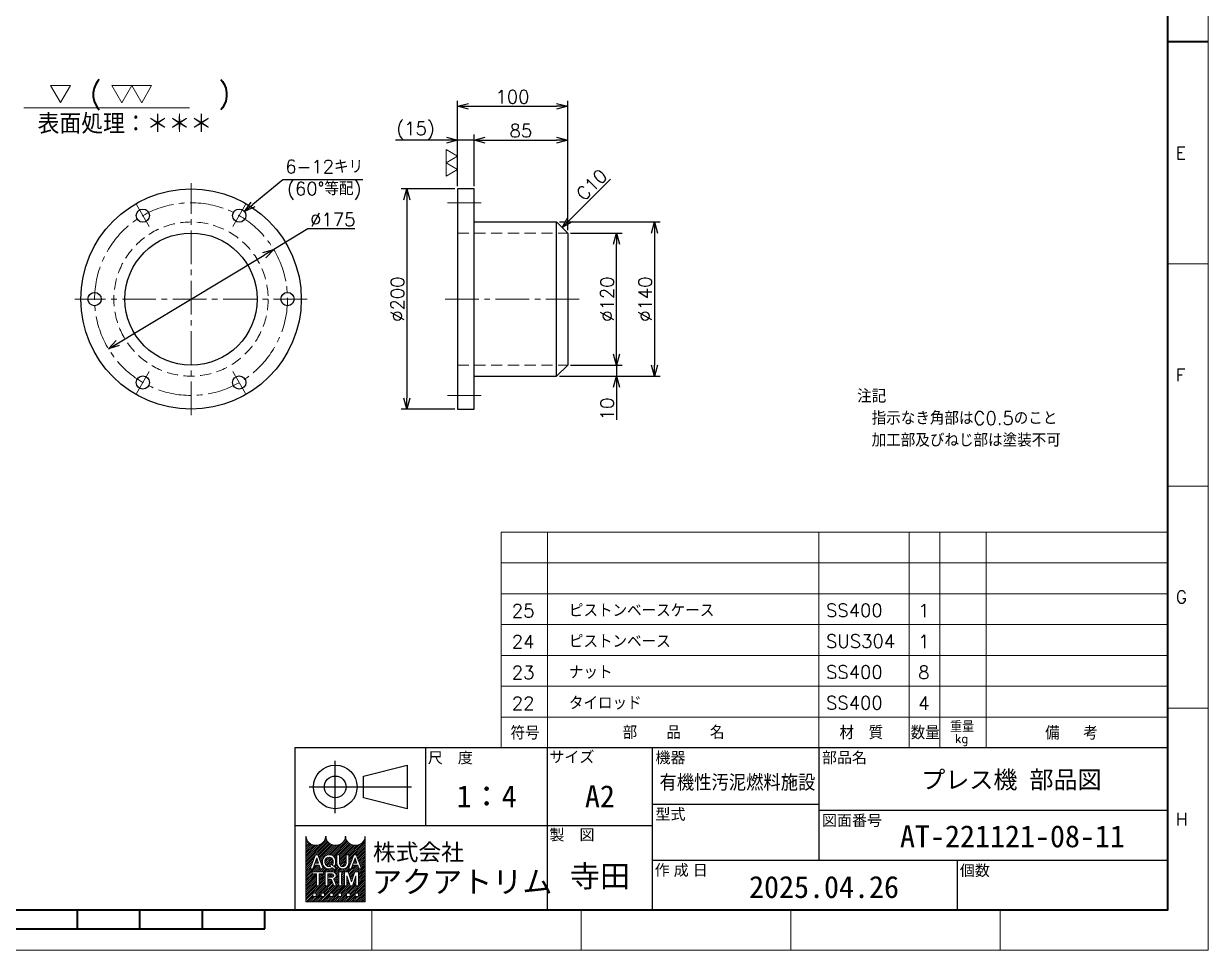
# Model space of a CAD drawing. Header units: millimetres. Extents: x 0 to 2352, y -34 to 1655.
# Drawn here: x 1277 to 2352, y 0 to 841 of the extents above; entities that cross this region are included whole.
import ezdxf
from ezdxf import colors
from ezdxf.entities.mleader import LeaderData, LeaderLine
from ezdxf.enums import TextEntityAlignment as Align
from ezdxf.math import Vec2, Vec3

# ---------------------------------------------------------------- set-up
doc = ezdxf.new("R2010")
doc.units = ezdxf.units.MM
doc.header["$LTSCALE"] = 1.6
doc.header["$PDMODE"] = 99
doc.header["$PDSIZE"] = 1
doc.linetypes.add('CENTER2', pattern=[28.575000000000003, 19.05, -3.175, 3.175, -3.175])
doc.linetypes.add('HIDDEN', pattern=[9.524999999999999, 6.35, -3.175])
for name, color, linetype, lineweight in [('04_HIDDEN', 2, 'HIDDEN', 13), ('05_CENTER', 4, 'CENTER2', 13), ('07_TEXT', 3, 'Continuous', 13), ('08_DIM', 3, 'Continuous', 13), ('90_FRAME', 5, 'Continuous', 35)]:
    doc.layers.add(name, color=color, linetype=linetype, lineweight=lineweight)
doc.layers.add('91_BLANK', color=5, linetype='Continuous', lineweight=0, plot=False)
doc.styles.add('KSS_TXT', font='txt.shx', dxfattribs={"bigfont": 'extfont2.shx'})
doc.styles.add('MS_G', font='MS Gothic.ttf')
doc.styles.get("Standard").update_dxf_attribs({"font": 'txt.shx', "bigfont": 'extfont2.shx'})
doc.styles.add('表題用', font='MS PGothic.ttf')
doc.dimstyles.new('KSS_DIM', dxfattribs={"dimscale": 4, "dimtxt": 3, "dimasz": 2.5, "dimexe": 1.25, "dimexo": 0.625, "dimtad": 1, "dimdsep": 46, "dimtxsty": 'KSS_TXT', "dimblk": 'OPEN30', "dimcen": 0, "dimazin": 2, "dimtfac": 0.75, "dimtmove": 0, "dimatfit": 3, "dimldrblk": 'OPEN30', "dimfxl": 1.25, "dimtolj": 1, "dimarcsym": 0})
doc.dimstyles.new('KSS_DIM$3', dxfattribs={"dimscale": 4, "dimtxt": 3, "dimasz": 2.5, "dimexe": 1.25, "dimexo": 0.625, "dimtad": 1, "dimtih": 1, "dimtoh": 1, "dimdsep": 46, "dimtxsty": 'KSS_TXT', "dimblk": 'OPEN30', "dimcen": 0, "dimazin": 2, "dimtfac": 0.75, "dimtofl": 0, "dimtmove": 0, "dimatfit": 3, "dimldrblk": 'OPEN30', "dimfxl": 1.25, "dimtolj": 1, "dimarcsym": 0})

# ---------------------------------------------------------------- blocks, each defined once
blk = doc.blocks.new('AM_BALLOON1')
at = {"transparency": 16777216}
blk.add_circle((0, 0), 5, dxfattribs=at)
blk.add_attdef('B_NUMBER', text='', height=3, dxfattribs=at).set_placement((0, 0), align=Align.MIDDLE_CENTER)
blk = doc.blocks.new('_OPEN')
at = {"color": 0, "linetype": 'ByBlock'}
for p, q in [((-1, 0.1666666666666666), (0, 0)), ((0, 0), (-1, -0.1666666666666666)), ((0, 0), (-1, 0))]:
    blk.add_line(p, q, dxfattribs=at)
blk = doc.blocks.new('_Open30')
at = {"color": 0, "linetype": 'ByBlock', "lineweight": -2}
for p, q in [((-1, 0.26794919), (0, 0)), ((0, 0), (-1, -0.26794919)), ((0, 0), (-1, 0))]:
    blk.add_line(p, q, dxfattribs=at)
blk = doc.blocks.new('*D191')
at = {"layer": '08_DIM', "color": 0, "lineweight": -2, "transparency": 16777216}
for p, q in [((1773.289570382149, 651.3113015769704), (1820.166095264674, 651.3113015769704)), ((1815.166095264674, 541.3113015840245), (1815.166095264674, 641.3113015769704)), ((1773.289570382149, 531.3113015840245), (1820.166095264674, 531.3113015840245))]:
    blk.add_line(p, q, dxfattribs=at)
at = {"layer": 'Defpoints', "color": 0, "transparency": 16777216}
for p in [(1770.789570382149, 651.3113015769704), (1815.166095264674, 651.3113015769704), (1770.789570382149, 531.3113015840245)]:
    blk.add_point(p, dxfattribs=at)
at = {"layer": '08_DIM', "color": 0, "lineweight": -2, "transparency": 16777216, "xscale": 10, "yscale": 10, "zscale": 10}
for p, rotation in [((1815.166095264674, 651.3113015769704), 90), ((1815.166095264674, 531.3113015840245), 270)]:
    blk.add_blockref('_Open30', p, dxfattribs=dict(at, rotation=rotation))
at = {"layer": '08_DIM', "color": 0, "transparency": 16777216, "insert": (1806.666095264674, 591.3113015804975), "char_height": 12, "attachment_point": 5, "rotation": 90, "style": 'KSS_TXT'}
blk.add_mtext('\\A1;%%C120', dxfattribs=at)
blk = doc.blocks.new('*D192')
at = {"layer": '08_DIM', "color": 0, "lineweight": -2, "transparency": 16777216}
for p, q in [((1815.166095264674, 541.3113015840245), (1815.166095264674, 551.3113015840245)), ((1773.289570382149, 531.3113015840245), (1820.166095264674, 531.3113015840245)), ((1815.166095264674, 531.3113015840245), (1815.166095264674, 521.3113015840245)), ((1763.289570382149, 521.3113015840245), (1820.166095264674, 521.3113015840245)), ((1815.166095264674, 511.3113015840245), (1815.166095264674, 481.8113015840245))]:
    blk.add_line(p, q, dxfattribs=at)
at = {"layer": 'Defpoints', "color": 0, "transparency": 16777216}
for p in [(1770.789570382149, 531.3113015840245), (1760.789570382149, 521.3113015840245), (1815.166095264674, 521.3113015840245)]:
    blk.add_point(p, dxfattribs=at)
at = {"layer": '08_DIM', "color": 0, "lineweight": -2, "transparency": 16777216, "xscale": 10, "yscale": 10, "zscale": 10}
for p, rotation in [((1815.166095264674, 531.3113015840245), 270), ((1815.166095264674, 521.3113015840245), 90)]:
    blk.add_blockref('_Open30', p, dxfattribs=dict(at, rotation=rotation))
at = {"layer": '08_DIM', "color": 0, "transparency": 16777216, "insert": (1806.666095264674, 491.5613015840245), "char_height": 12, "attachment_point": 5, "rotation": 90, "style": 'KSS_TXT'}
blk.add_mtext('\\A1;10', dxfattribs=at)
blk = doc.blocks.new('*D193')
at = {"layer": '08_DIM', "color": 0, "lineweight": -2, "transparency": 16777216}
for p, q in [((1763.289570382149, 661.3113015769704), (1854.646290555122, 661.3113015769704)), ((1849.646290555122, 651.3113015769704), (1849.646290555122, 531.3113015840245)), ((1763.289570382149, 521.3113015840245), (1854.646290555122, 521.3113015840245))]:
    blk.add_line(p, q, dxfattribs=at)
at = {"layer": 'Defpoints', "color": 0, "transparency": 16777216}
for p in [(1760.789570382149, 661.3113015769704), (1760.789570382149, 521.3113015840245), (1849.646290555122, 521.3113015840245)]:
    blk.add_point(p, dxfattribs=at)
at = {"layer": '08_DIM', "color": 0, "lineweight": -2, "transparency": 16777216, "xscale": 10, "yscale": 10, "zscale": 10}
for p, rotation in [((1849.646290555122, 661.3113015769704), 90), ((1849.646290555122, 521.3113015840245), 270)]:
    blk.add_blockref('_Open30', p, dxfattribs=dict(at, rotation=rotation))
at = {"layer": '08_DIM', "color": 0, "transparency": 16777216, "insert": (1841.146290555122, 591.3113015804975), "char_height": 12, "attachment_point": 5, "rotation": 90, "style": 'KSS_TXT'}
blk.add_mtext('\\A1;%%C140', dxfattribs=at)
blk = doc.blocks.new('*D194')
at = {"layer": '08_DIM', "color": 0, "lineweight": -2, "transparency": 16777216}
for p, q in [((1668.289570381297, 691.3113015769704), (1619.826013876091, 691.3113015769704)), ((1624.826013876091, 681.3113015769704), (1624.826013876091, 501.3113015840245)), ((1668.289570381297, 491.3113015840245), (1619.826013876091, 491.3113015840245))]:
    blk.add_line(p, q, dxfattribs=at)
at = {"layer": 'Defpoints', "color": 0, "transparency": 16777216}
for p in [(1670.789570381297, 691.3113015769704), (1624.826013876091, 491.3113015840245), (1670.789570381297, 491.3113015840245)]:
    blk.add_point(p, dxfattribs=at)
at = {"layer": '08_DIM', "color": 0, "lineweight": -2, "transparency": 16777216, "xscale": 10, "yscale": 10, "zscale": 10}
for p, rotation in [((1624.826013876091, 691.3113015769704), 90), ((1624.826013876091, 491.3113015840245), 270)]:
    blk.add_blockref('_Open30', p, dxfattribs=dict(at, rotation=rotation))
at = {"layer": '08_DIM', "color": 0, "transparency": 16777216, "insert": (1616.326013876091, 591.3113015804975), "char_height": 12, "attachment_point": 5, "rotation": 90, "style": 'KSS_TXT'}
blk.add_mtext('\\A1;%%C200', dxfattribs=at)
blk = doc.blocks.new('*D195')
at = {"layer": '08_DIM', "color": 0, "lineweight": -2, "transparency": 16777216}
for p, q in [((1660.789570381297, 735.6912643206815), (1614.706237047964, 735.6912643206815)), ((1670.789570381297, 693.8113015769704), (1670.789570381297, 740.6912643206815)), ((1685.789570381297, 735.6912643206815), (1670.789570381297, 735.6912643206815)), ((1685.789570381297, 693.8113015769704), (1685.789570381297, 740.6912643206815)), ((1695.789570381297, 735.6912643206815), (1705.789570381297, 735.6912643206815))]:
    blk.add_line(p, q, dxfattribs=at)
at = {"layer": 'Defpoints', "color": 0, "transparency": 16777216}
for p in [(1670.789570381297, 735.6912643206815), (1670.789570381297, 691.3113015769704), (1685.789570381297, 691.3113015769704)]:
    blk.add_point(p, dxfattribs=at)
at = {"layer": '08_DIM', "color": 0, "lineweight": -2, "transparency": 16777216, "xscale": 10, "yscale": 10, "zscale": 10}
blk.add_blockref('_Open30', (1670.789570381297, 735.6912643206815), dxfattribs=at)
at = {"layer": '08_DIM', "color": 0, "lineweight": -2, "transparency": 16777216, "xscale": 10, "yscale": 10, "zscale": 10, "rotation": 180}
blk.add_blockref('_Open30', (1685.789570381297, 735.6912643206815), dxfattribs=at)
at = {"layer": '08_DIM', "color": 0, "transparency": 16777216, "insert": (1632.747903714631, 744.1995976540148), "char_height": 12, "attachment_point": 5, "style": 'KSS_TXT'}
blk.add_mtext('\\A1;(15)', dxfattribs=at)
blk = doc.blocks.new('*D196')
at = {"layer": '08_DIM', "color": 0, "lineweight": -2, "transparency": 16777216}
for p, q in [((1685.789570381297, 693.8113015769704), (1685.789570381297, 740.6912643206815)), ((1695.789570381297, 735.6912643206815), (1760.789570382149, 735.6912643206815)), ((1770.789570382149, 653.8113015769704), (1770.789570382149, 740.6912643206815))]:
    blk.add_line(p, q, dxfattribs=at)
at = {"layer": 'Defpoints', "color": 0, "transparency": 16777216}
for p in [(1770.789570382149, 735.6912643206815), (1685.789570381297, 691.3113015769704), (1770.789570382149, 651.3113015769704)]:
    blk.add_point(p, dxfattribs=at)
at = {"layer": '08_DIM', "color": 0, "lineweight": -2, "transparency": 16777216, "xscale": 10, "yscale": 10, "zscale": 10, "rotation": 180}
blk.add_blockref('_Open30', (1685.789570381297, 735.6912643206815), dxfattribs=at)
at = {"layer": '08_DIM', "color": 0, "lineweight": -2, "transparency": 16777216, "xscale": 10, "yscale": 10, "zscale": 10}
blk.add_blockref('_Open30', (1770.789570382149, 735.6912643206815), dxfattribs=at)
at = {"layer": '08_DIM', "color": 0, "transparency": 16777216, "insert": (1728.289570381723, 744.1995976540148), "char_height": 12, "attachment_point": 5, "style": 'KSS_TXT'}
blk.add_mtext('\\A1;85', dxfattribs=at)
blk = doc.blocks.new('*D197')
at = {"layer": '08_DIM', "color": 0, "lineweight": -2, "transparency": 16777216}
for p, q in [((1670.789570381297, 693.8113015769704), (1670.789570381297, 771.3658664837376)), ((1680.789570381297, 766.3658664837376), (1760.789570382149, 766.3658664837376)), ((1770.789570382149, 653.8113015769704), (1770.789570382149, 771.3658664837376))]:
    blk.add_line(p, q, dxfattribs=at)
at = {"layer": 'Defpoints', "color": 0, "transparency": 16777216}
for p in [(1770.789570382149, 766.3658664837376), (1670.789570381297, 691.3113015769704), (1770.789570382149, 651.3113015769704)]:
    blk.add_point(p, dxfattribs=at)
at = {"layer": '08_DIM', "color": 0, "lineweight": -2, "transparency": 16777216, "xscale": 10, "yscale": 10, "zscale": 10, "rotation": 180}
blk.add_blockref('_Open30', (1670.789570381297, 766.3658664837376), dxfattribs=at)
at = {"layer": '08_DIM', "color": 0, "lineweight": -2, "transparency": 16777216, "xscale": 10, "yscale": 10, "zscale": 10}
blk.add_blockref('_Open30', (1770.789570382149, 766.3658664837376), dxfattribs=at)
at = {"layer": '08_DIM', "color": 0, "transparency": 16777216, "insert": (1720.789570381723, 774.8658664837376), "char_height": 12, "attachment_point": 5, "style": 'KSS_TXT'}
blk.add_mtext('\\A1;100', dxfattribs=at)
blk = doc.blocks.new('*D198')
at = {"layer": '08_DIM', "color": 0, "lineweight": -2, "transparency": 16777216}
blk.add_line((1772.860638194015, 663.3823693888351), (1809.705716891258, 700.2274480860773), dxfattribs=at)
at = {"layer": 'Defpoints', "color": 0, "transparency": 16777216}
for p in [(1831.34799979299, 721.8697309878094), (1831.34799979299, 721.8697309878091), (1765.789570382149, 656.3113015769699)]:
    blk.add_point(p, dxfattribs=at)
at = {"layer": '08_DIM', "color": 0, "lineweight": -2, "transparency": 16777216, "xscale": 10, "yscale": 10, "zscale": 10, "rotation": 224.9999999999996}
blk.add_blockref('_Open30', (1765.78957038215, 656.3113015769696), dxfattribs=at)
at = {"layer": '08_DIM', "color": 0, "transparency": 16777216, "insert": (1792.558377447484, 695.1009239224751), "char_height": 12, "attachment_point": 5, "rotation": 44.99999999999955, "style": 'KSS_TXT'}
blk.add_mtext('\\A1;C10', dxfattribs=at)
blk = doc.blocks.new('*D199')
at = {"layer": '08_DIM', "color": 0, "lineweight": -2, "transparency": 16777216}
for p, q in [((1512.432394799219, 699.5738815379943), (1485.154499059937, 677.2278660368635)), ((1584.815728132552, 699.5738815379943), (1512.432394799219, 699.5738815379943))]:
    blk.add_line(p, q, dxfattribs=at)
at = {"layer": 'Defpoints', "color": 0, "transparency": 16777216}
for p in [(1477.418782602042, 670.8907775190147), (1468.135922852568, 663.2862712975963)]:
    blk.add_point(p, dxfattribs=at)
at = {"layer": '08_DIM', "color": 0, "lineweight": -2, "transparency": 16777216, "xscale": 10, "yscale": 10, "zscale": 10, "rotation": 219.3242880667285}
blk.add_blockref('_Open30', (1477.418782602042, 670.8907775190147), dxfattribs=at)
at = {"layer": '08_DIM', "color": 0, "transparency": 16777216, "insert": (1549.874061465885, 699.5738815379943), "char_height": 12, "attachment_point": 5, "style": 'KSS_TXT'}
blk.add_mtext('\\A1;6-12キリ\\P(60°等配)', dxfattribs=at)
blk = doc.blocks.new('p1ba01')
for p, q in [((0, 0), (-1.5, 2.598076211353259)), ((-1.5, 2.598076211353259), (1.5, 2.598076211353259)), ((1.5, 2.598076211353259), (0, 0))]:
    blk.add_line(p, q)
blk = doc.blocks.new('p1ba02')
for p, q in [((-1.499999999999986, 2.598076211353259), (1.500000000000014, 2.598076211353259)), ((1.4210854715202e-14, 0), (-1.499999999999986, 2.598076211353259)), ((1.500000000000014, 2.598076211353259), (1.4210854715202e-14, 0)), ((3.000000000000014, 0), (1.500000000000014, 2.598076211353259)), ((1.500000000000014, 2.598076211353259), (4.500000000000014, 2.598076211353259)), ((4.500000000000014, 2.598076211353259), (3.000000000000014, 0))]:
    blk.add_line(p, q)
blk = doc.blocks.new('*D200')
at = {"layer": '08_DIM', "color": 0, "lineweight": -2, "transparency": 16777216}
for p, q in [((1535.115410742045, 655.0179573645861), (1504.041188967905, 636.3576596138884)), ((1577.615410742045, 655.0179573645861), (1535.115410742045, 655.0179573645861)), ((1354.013516489555, 546.2649435472257), (1495.468179111655, 631.2095044098722))]:
    blk.add_line(p, q, dxfattribs=at)
at = {"layer": 'Defpoints', "color": 0, "transparency": 16777216}
for p in [(1504.041188967905, 636.3576596138884), (1354.013516489555, 546.2649435472257)]:
    blk.add_point(p, dxfattribs=at)
at = {"layer": '08_DIM', "color": 0, "lineweight": -2, "transparency": 16777216, "xscale": 10, "yscale": 10, "zscale": 10}
for p, rotation in [((1504.041188967905, 636.3576596138884), 30.98512491123301), ((1354.013516489555, 546.2649435472257), 210.985124911233)]:
    blk.add_blockref('_Open30', p, dxfattribs=dict(at, rotation=rotation))
at = {"layer": '08_DIM', "color": 0, "transparency": 16777216, "insert": (1557.615410742045, 663.5262906979194), "char_height": 12, "attachment_point": 5, "style": 'KSS_TXT'}
blk.add_mtext('\\A1;%%C175', dxfattribs=at)

msp = doc.modelspace()

# ---------------------------------------------------------------- hatches: boundary and pattern name
at = {"layer": '90_FRAME', "lineweight": 5}
h = msp.add_hatch(dxfattribs=at)
h.set_pattern_fill('_USER', color=4, scale=1.2, angle=45, pattern_type=0)
h.set_pattern_definition([(45, (-945.6771580300181, -14.96861364743239), (-0.8485281374238569, 0.848528137423857), [])])
edge = h.paths.add_edge_path()
edge.add_arc((1587.106851105426, 103.0756889406746), 0.2561589359989652, 90, 180)
edge.add_ellipse((1578.141288345462, 103.0756889406746), major_axis=(-8.709403823964816, 0), ratio=0.8823529411764706, start_angle=360, end_angle=540, ccw=False)
edge.add_arc((1569.175725585498, 103.0756889406746), 0.2561589359989652, 3.187317984128255, 180.0000000000261)
edge.add_ellipse((1560.210162825533, 103.0756889406746), major_axis=(-8.709403823964816, 0), ratio=0.8823529411764706, start_angle=360, end_angle=540, ccw=False)
edge.add_arc((1551.244600065569, 103.0756889406746), 0.2561589359989652, 3.187317984128255, 180)
edge.add_ellipse((1542.279037305605, 103.0756889406746), major_axis=(-8.709403823964816, 0), ratio=0.8823529411764706, start_angle=360, end_angle=540, ccw=False)
edge.add_arc((1533.313474545641, 103.0756889406746), 0.2561589359989652, 3.187317984128255, 90)
edge.add_line((1533.313474545641, 103.3318478766758), (1533.313474545641, 44.15913366091428))
edge.add_line((1533.313474545641, 44.15913366091246), (1587.106851105424, 44.15913366091246))
edge.add_line((1587.106851105426, 44.15913366091246), (1587.106851105426, 103.3318478766722))
h.paths.add_polyline_path([(1541.987718313027, 86.72910592718273), (1544.1115856863, 86.72910592718273), (1548.941307527639, 73.98263727187242), (1548.941307527639, 73.92115912723403), (1546.641970452547, 73.92115912723403), (1545.439607969325, 77.29778354664433), (1540.710927817199, 77.29778354664433), (1541.404155285403, 79.24459146023565), (1544.746380501125, 79.24459146023565), (1543.049651999663, 84.00955624507134), (1539.457333546783, 73.92115912723403), (1537.157996471688, 73.92115912723403), (1537.157996471688, 73.98263727187242)], flags=16)
edge = h.paths.add_edge_path(flags=16)
edge.add_ellipse((1554.286678030083, 81.09360933520458), major_axis=(-5.8916555279762, 0), ratio=0.9565217391304346, start_angle=180, end_angle=360, ccw=False)
edge.add_line((1560.178333558059, 81.09360933520458), (1560.178333558059, 79.55665571921037))
edge.add_ellipse((1554.286678030083, 79.55665571921037), major_axis=(-5.8916555279762, 0), ratio=0.9565217391304346, start_angle=142.1052553177129, end_angle=180, ccw=False)
edge.add_line((1558.936021579444, 76.09526146155787), (1557.285296600079, 77.4554772650825))
edge.add_ellipse((1554.286678030083, 79.70737472682578), major_axis=(3.75679118758396, 0), ratio=0.9950358206786509, start_angle=-37.0427632869818, end_angle=0)
edge.add_line((1558.043464501574, 79.70722960958102), (1558.043464501574, 80.94289032758917))
edge.add_ellipse((1554.286678030083, 80.94289032758917), major_axis=(3.75678647149081, 0), ratio=0.9947182625257321, start_angle=360, end_angle=540)
edge.add_line((1550.529891558592, 80.94289032758917), (1550.529891558592, 79.70724298545775))
edge.add_ellipse((1554.286678030083, 79.70737472682578), major_axis=(3.75679118758396, 0), ratio=0.9950358206786509, start_angle=-180, end_angle=-65.75794872216291)
edge.add_line((1555.829187784792, 76.29886595284898), (1554.783233280467, 77.31683014038919))
edge.add_line((1554.783233280465, 77.31683014038737), (1555.917878471079, 78.52166531088534))
edge.add_line((1555.917878471079, 78.52166531088716), (1560.662102406963, 74.61237184667317))
edge.add_line((1560.662102406961, 74.61237184667135), (1559.17957633999, 73.03813563481873))
edge.add_line((1559.179576339993, 73.03813563482055), (1557.398624999427, 74.77142773973338))
edge.add_ellipse((1554.286678030083, 79.55665571921037), major_axis=(-5.8916555279762, 0), ratio=0.9565217391304346, start_angle=0, end_angle=121.88362473889401, ccw=False)
edge.add_line((1548.395022502107, 79.55665571921037), (1548.395022502107, 81.09360933520458))
h.paths.add_polyline_path([(1549.322272314501, 71.3595697672443), (1549.322272314501, 69.56645721525075), (1545.479888274516, 69.56645721525075, 0.4142135623730951), (1545.223729338515, 69.31029827925141), (1545.223729338515, 58.5516229672956), (1542.918298914527, 58.5516229672956), (1542.918298914527, 69.31029827925141, 0.4142135623730951), (1542.662139978529, 69.56645721525075), (1538.819755938545, 69.56645721525075), (1538.819755938545, 71.3595697672443)], flags=16)
edge = h.paths.add_edge_path(flags=16)
edge.add_line((1550.782336630131, 71.3595697672443), (1556.673992158107, 71.3595697672443))
edge.add_ellipse((1556.673992158103, 67.99033192354347), major_axis=(-4.134945875879031, 7.595772347314229e-16), ratio=0.8148203011203055, start_angle=111.38697473498539, end_angle=270, ccw=False)
edge.add_arc((1557.308096793895, 63.42427632530399), 1.674818033710892, 22.272952259934925, 58.5531130129101, ccw=False)
edge.add_line((1558.85795455382, 64.05906477040827), (1561.06509696998, 58.65408654169534))
edge.add_line((1561.065096969982, 58.65408654169534), (1561.065096969982, 58.5516229672956))
edge.add_line((1561.065096969982, 58.5516229672956), (1558.580355290793, 58.5516229672956))
edge.add_line((1558.580355290793, 58.5516229672956), (1556.630490053464, 63.97910444256723))
edge.add_arc((1555.679984732655, 63.59645833584892), 1.02463574399587, 21.92829786654815, 90)
edge.add_line((1555.679984732655, 64.62109407984263), (1553.164614734919, 64.62109407984263))
edge.add_line((1553.164614734917, 64.62109407984263), (1553.164614734917, 66.41420663183618))
edge.add_line((1553.164614734917, 66.41420663183618), (1556.981382881301, 66.41420663183618))
edge.add_arc((1556.926424426744, 67.99033192354347), 1.577083183248922, 271.9970571044071, 448.0029428955929)
edge.add_line((1556.981382881306, 69.56645721525075), (1553.087767054122, 69.56645721525075))
edge.add_line((1553.08776705412, 69.56645721525075), (1553.08776705412, 58.5516229672956))
edge.add_line((1553.08776705412, 58.5516229672956), (1550.782336630129, 58.5516229672956))
edge.add_line((1550.782336630131, 58.5516229672956), (1550.782336630131, 71.3595697672443))
h.paths.add_polyline_path([(1561.362454897633, 86.72910592718273), (1563.667885321626, 86.72910592718273), (1563.667885321626, 79.55665571921037, 0.175030561155744), (1564.684904958587, 76.62111705864646, 0.2571496110314638), (1568.798680148641, 76.62111705864646, 0.1750305611562702), (1569.815699785599, 79.55665571921946), (1569.815699785599, 86.72910592718273), (1572.121130209591, 86.72910592718273), (1572.121130209591, 79.09325813684137, -0.3793912406243967), (1567.12603095761, 73.92115912723403), (1566.35755414961, 73.92115912723403, -0.3793912406243716), (1561.362454897633, 79.09325813684137)], flags=16)
h.paths.add_polyline_path([(1563.007672923854, 71.3595697672443), (1565.825421219845, 71.3595697672443), (1565.825421219845, 69.56645721525075, 0.4142135623730951), (1565.569262283847, 69.31029827925141), (1565.569262283847, 60.60089445528666, 0.4142135623730951), (1565.825421219845, 60.34473551928915), (1565.825421219845, 58.5516229672956), (1563.007672923854, 58.5516229672956), (1563.007672923854, 60.34473551928915, 0.4142135623730951), (1563.263831859855, 60.60089445528666), (1563.263831859855, 69.31029827925141, 0.4142135623730951), (1563.007672923854, 69.56645721525075)], flags=16)
h.paths.add_polyline_path([(1568.133347768792, 71.3595697672443), (1571.478678283533, 71.3595697672443), (1574.537321168766, 62.05736025438256), (1577.595964053999, 71.3595697672443), (1580.943417472809, 71.3595697672443), (1580.943417472809, 58.5516229672956), (1578.63798704882, 58.5516229672956), (1578.63798704882, 67.51718572725969), (1575.690036380762, 58.5516229672956), (1573.384605956773, 58.5516229672956), (1570.436655288712, 67.51718572725969), (1570.438778192784, 58.5516229672956), (1568.133347768792, 58.5516229672956)], flags=16)
h.paths.add_polyline_path([(1576.821057836765, 86.72910592718273), (1578.944925210039, 86.72910592718273), (1583.774647051378, 73.98263727187242), (1583.774647051378, 73.92115912723403), (1581.475309976282, 73.92115912723403), (1580.272947493064, 77.29778354664433), (1575.544267340938, 77.29778354664433), (1576.237494809139, 79.24459146023565), (1579.579720024864, 79.24459146023565), (1577.882991523402, 84.00955624507134), (1574.290673070518, 73.92115912723403), (1571.991335995423, 73.92115912723403), (1571.991335995423, 73.98263727187242)], flags=16)
h.paths.add_polyline_path([(1539.461289009618, 51.84390174088168), (1542.535196241603, 51.84390174088168), (1542.535196241603, 48.76999450889508), (1539.461289009618, 48.76999450889508)], flags=16)
h.paths.add_polyline_path([(1547.146057089587, 51.84390174088168), (1550.219964321572, 51.84390174088168), (1550.219964321572, 48.76999450889508), (1547.146057089587, 48.76999450889508)], flags=16)
h.paths.add_polyline_path([(1554.830825169556, 51.84390174088168), (1557.904732401541, 51.84390174088168), (1557.904732401541, 48.76999450889508), (1554.830825169556, 48.76999450889508)], flags=16)
h.paths.add_polyline_path([(1562.515593249526, 51.84390174088168), (1565.58950048151, 51.84390174088168), (1565.58950048151, 48.76999450889508), (1562.515593249526, 48.76999450889508)], flags=16)
h.paths.add_polyline_path([(1570.200361329495, 51.84390174088168), (1573.27426856148, 51.84390174088168), (1573.27426856148, 48.76999450889508), (1570.200361329495, 48.76999450889508)], flags=16)
h.paths.add_polyline_path([(1577.885129409464, 51.84390174088168), (1580.959036641449, 51.84390174088168), (1580.959036641449, 48.76999450889508), (1577.885129409464, 48.76999450889508)], flags=16)

# ---------------------------------------------------------------- linework, layer by layer
at = {"color": 0}
for p, q in [((1685.789570385354, 661.3113015769704), (1760.789570382149, 661.3113015769704)), ((1760.789570382149, 661.3113015769704), (1770.789570382149, 651.3113015769704)), ((1760.789570382149, 521.3113015840245), (1760.789570382149, 661.3113015769704)), ((1770.789570382149, 651.3113015769704), (1770.789570382149, 531.3113015840245)), ((1760.789570382149, 521.3113015840245), (1770.789570382149, 531.3113015840245)), ((1685.789570385354, 521.3113015840245), (1760.789570382149, 521.3113015840245))]:
    msp.add_line(p, q, dxfattribs=at)
msp.add_lwpolyline([(1670.789570381297, 691.3113015769704), (1670.789570381297, 491.3113015840245), (1685.789570381297, 491.3113015840245), (1685.789570381297, 691.3113015769704)], close=True, dxfattribs=at)
for centre, radius in [((1429.027352728708, 591.3113015805502), 99.99999999647252), ((1385.277352730873, 667.0885244087585), 5.999999999999998), ((1472.777352727308, 667.0885244083183), 5.999999999999999), ((1429.027352728708, 591.3113015805502), 59.99999999647252), ((1341.527352732237, 591.31130158005), 5.999999999999999), ((1516.527352725179, 591.3113015809322), 5.999999999999998), ((1385.277352730873, 515.5340787522364), 5.999999999999998), ((1472.777352727308, 515.5340787526766), 5.999999999999999)]:
    msp.add_circle(centre, radius, dxfattribs=at)
at = {"layer": '04_HIDDEN'}
for p, q in [((1670.789570385354, 651.3113015769704), (1770.789570382149, 651.3113015769704)), ((1670.789570385354, 531.3113015840245), (1770.789570382149, 531.3113015840245))]:
    msp.add_line(p, q, dxfattribs=at)
msp.add_circle((1429.027352728708, 591.3113015805502), 69.99999999647252, dxfattribs=at)
at = {"layer": '05_CENTER'}
for p, q in [((1429.027352728242, 485.9593716315485), (1429.027352728242, 696.6632315295519)), ((1661.818806139391, 678.8113015769704), (1694.93806274323, 678.8113015769704)), ((1391.055379378837, 657.0806886869996), (1379.499326082909, 677.0963601305175)), ((1466.999326079347, 657.0806886865576), (1478.555379375272, 677.0963601300773)), ((1534.379282677712, 591.3113015804975), (1323.675422779705, 591.3113015804975)), ((1350.583406028129, 591.3113015800482), (1327.471299436276, 591.31130158005)), ((1507.471299429288, 591.3113015809467), (1530.58340602114, 591.3113015809449)), ((1659.656328854131, 591.3113015804975), (1781.127130821968, 591.3113015804975)), ((1391.055379378837, 525.5419144739953), (1379.499326082909, 505.5262430304774)), ((1466.999326079347, 525.5419144744374), (1478.555379375272, 505.5262430309176)), ((1661.818806139391, 503.8113015840245), (1694.93806274323, 503.8113015840245))]:
    msp.add_line(p, q, dxfattribs=at)
msp.add_circle((1429.027352728708, 591.3113015805502), 87.49999999647252, dxfattribs=at)
at = {"layer": '08_DIM'}
msp.add_line((1277.197002538731, 764.9394575179919), (1427.589764461694, 764.9394575179919), dxfattribs=at)
at = {"layer": '90_FRAME'}
for p, q in [((2352.09044159269, 824.8238254705849), (2315.278564449982, 824.8238254705849)), ((1326.067778167103, 19.65719905375792), (1326.067778167103, 36.64729619654992)), ((1382.701435309733, 19.65719905375792), (1382.701435309733, 36.64729619654992)), ((1439.335092452363, 19.65719905375792), (1439.335092452363, 36.64729619654992)), ((1495.968749594994, 19.65719905375792), (1495.968749594994, 36.64729619654992)), ((929.6321781687053, 19.65719905375792), (1495.968749594994, 19.65719905375792))]:
    msp.add_line(p, q, dxfattribs=at)
at = {"layer": '90_FRAME', "color": 4, "lineweight": 13}
for p, q in [((2352.09044159269, 623.1917238664003), (2315.278564449982, 623.1917238664003)), ((2352.09044159269, 421.5596222622155), (2315.278564449982, 421.5596222622155)), ((1710.392855416532, 379.7330074731734), (1710.392855416532, 183.73301048167)), ((1710.392855416532, 379.7330074731734), (2315.278564449982, 379.7330074731734)), ((1752.392850166539, 379.7330074731734), (1752.39285016654, 183.73301048167)), ((1998.754738177653, 379.7330074731734), (1998.754738177653, 183.73301048167)), ((2080.531193135569, 379.7330074731734), (2080.531193135595, 183.73301048167)), ((2108.531189635568, 379.7330074731734), (2108.531189635597, 183.73301048167)), ((2150.531184385591, 379.7330074731734), (2150.531184385591, 183.73301048167)), ((1710.392855416532, 351.733005978039), (2315.278564449982, 351.733005978039)), ((1710.392855416532, 323.7330074731734), (2315.278564449982, 323.7330074731734)), ((1710.392832310299, 295.7330074731734), (2315.278541343749, 295.7330074731734)), ((1710.392832310299, 267.733005978039), (2315.278541343749, 267.733005978039)), ((1710.392832310299, 239.7330074731734), (2315.278541343749, 239.7330074731734)), ((2352.09044159269, 219.9275206580308), (2315.278564449982, 219.9275206580308)), ((1710.392832310299, 211.7330074731733), (2315.278541343749, 211.7330074731733)), ((1592.982204280308, -1.126752522395691e-07), (1592.982204280308, 36.64729619654992)), ((1783.073074479541, -1.126752522395691e-07), (1783.073074479541, 36.64729619654992)), ((1973.163944678774, -1.126752522395691e-07), (1973.163944678774, 36.64729619654992)), ((2163.254814878007, -1.126752522395691e-07), (2163.254814878007, 36.64729619654992))]:
    msp.add_line(p, q, dxfattribs=at)
at = {"layer": '90_FRAME', "color": 0, "lineweight": 25}
for p, q in [((1642.078564452699, 113.0187247676675), (1642.078564452699, 183.73301048167)), ((1752.39285016654, 36.64729619654992), (1752.39285016654, 183.73301048167)), ((1847.707135880381, 36.64729619654992), (1847.707135880381, 183.73301048167)), ((1998.754738177653, 183.73301048167), (1998.754738177653, 81.90443905350895)), ((1559.908564453032, 124.6158676247667), (1559.908564453032, 172.1358676245744)), ((1536.148564453128, 148.3758676246669), (1629.208564452751, 148.3758676246669)), ((1847.707135880381, 132.8187247675904), (1998.754738177653, 132.8187247675904)), ((1998.754738177653, 127.161581910468), (2315.278564449982, 127.161581910468)), ((1847.707135880381, 113.0187247676675), (1523.27856445318, 113.0187247676675)), ((1847.707135880381, 81.90443905350895), (2315.278564449982, 81.90443905350895)), ((2124.249993022139, 81.90443905350895), (2124.249993022139, 36.64729619654992))]:
    msp.add_line(p, q, dxfattribs=at)
at = {"layer": '90_FRAME', "color": 4, "lineweight": 5}
for p, q in [((1533.313474545641, 44.15913366091246), (1533.313474545641, 103.3318478766758)), ((1587.106851105426, 103.3318478766758), (1587.106851105426, 44.15913366091246)), ((1537.157996471688, 73.98263727187242), (1541.987718313027, 86.72910592718273)), ((1541.987718313027, 86.72910592718273), (1544.1115856863, 86.72910592718273)), ((1548.941307527639, 73.98263727187242), (1544.1115856863, 86.72910592718273)), ((1561.362454897633, 79.09325813684137), (1561.362454897633, 86.72910592718273)), ((1563.667885321626, 86.72910592718273), (1561.362454897633, 86.72910592718273)), ((1563.667885321626, 79.55665571921037), (1563.667885321626, 86.72910592718273)), ((1569.815699785599, 79.55665571921037), (1569.815699785599, 86.72910592718273)), ((1569.815699785599, 86.72910592718273), (1572.121130209591, 86.72910592718273)), ((1571.991335995423, 73.98263727187242), (1576.821057836765, 86.72910592718273)), ((1572.121130209591, 79.09325813684137), (1572.121130209591, 86.72910592718273)), ((1576.821057836765, 86.72910592718273), (1578.944925210039, 86.72910592718273)), ((1583.774647051378, 73.98263727187242), (1578.944925210039, 86.72910592718273)), ((1539.457333546783, 73.92115912723403), (1543.049651999663, 84.00955624507134)), ((1540.710927817199, 77.29778354664433), (1541.404155285403, 79.24459146023565)), ((1540.710927817199, 77.29778354664433), (1545.439607969325, 77.29778354664433)), ((1541.404155285403, 79.24459146023565), (1544.746380501125, 79.24459146023565)), ((1544.746380501125, 79.24459146023565), (1543.049651999663, 84.00955624507134)), ((1546.641970452547, 73.92115912723403), (1545.439607969325, 77.29778354664433)), ((1548.395022502107, 81.09360933520458), (1548.395022502107, 79.55665571921037)), ((1550.529891558592, 80.94289032758917), (1550.529891558592, 79.71332743479417)), ((1554.783233280465, 77.31683014038737), (1555.917878471079, 78.52166531088716)), ((1554.783233280465, 77.31683014038737), (1555.829187784792, 76.29886595284898)), ((1555.917878471079, 78.52166531088716), (1560.662102406961, 74.61237184667135)), ((1557.285296600079, 77.4554772650825), (1558.936021579444, 76.09526146155787)), ((1558.043464501574, 80.94289032758917), (1558.043464501574, 79.71332743479417)), ((1560.178333558059, 81.09360933520458), (1560.178333558059, 79.55665571921037)), ((1574.290673070518, 73.92115912723403), (1577.882991523402, 84.00955624507134)), ((1575.544267340938, 77.29778354664433), (1576.237494809139, 79.24459146023565)), ((1575.544267340938, 77.29778354664433), (1580.272947493064, 77.29778354664433)), ((1576.237494809139, 79.24459146023565), (1579.579720024864, 79.24459146023565)), ((1579.579720024864, 79.24459146023565), (1577.882991523402, 84.00955624507134)), ((1581.475309976282, 73.92115912723403), (1580.272947493064, 77.29778354664433)), ((1537.157996471688, 73.92115912723403), (1537.157996471688, 73.98263727187242)), ((1537.157996471688, 73.98263727187242), (1537.157996471688, 73.98263727187242)), ((1537.157996471688, 73.92115912723403), (1537.157996471688, 73.98263727187242)), ((1537.157996471688, 73.92115912723403), (1539.457333546783, 73.92115912723403)), ((1538.819755938545, 71.3595697672443), (1549.322272314501, 71.3595697672443)), ((1538.819755938545, 71.3595697672443), (1538.819755938545, 69.56645721525075)), ((1538.819755938545, 69.56645721525075), (1542.662139978529, 69.56645721525075)), ((1542.918298914527, 58.5516229672956), (1542.918298914527, 69.31029827925141)), ((1545.223729338515, 58.5516229672956), (1545.223729338515, 69.31029827925141)), ((1545.479888274516, 69.56645721525075), (1549.322272314501, 69.56645721525075)), ((1548.941307527639, 73.92115912723403), (1546.641970452547, 73.92115912723403)), ((1548.941307527639, 73.92115912723403), (1548.941307527639, 73.98263727187242)), ((1549.322272314501, 71.3595697672443), (1549.322272314501, 69.56645721525075)), ((1550.782336630131, 71.3595697672443), (1550.782336630131, 58.5516229672956)), ((1550.782336630131, 71.3595697672443), (1556.673992158103, 71.3595697672443)), ((1553.08776705412, 58.5516229672956), (1553.08776705412, 69.56645721525075)), ((1553.08776705412, 69.56645721525075), (1556.981382881306, 69.56645721525075)), ((1553.164614734917, 64.62109407984263), (1553.164614734917, 66.41420663183618)), ((1553.164614734917, 66.41420663183618), (1556.981382881306, 66.41420663183618)), ((1553.164614734917, 64.62109407984263), (1555.679984732655, 64.62109407984263)), ((1557.398624999427, 74.77142773973338), (1559.179576339993, 73.03813563482055)), ((1559.179576339993, 73.03813563482055), (1560.662102406961, 74.61237184667135)), ((1563.007672923854, 71.3595697672443), (1565.825421219845, 71.3595697672443)), ((1563.007672923854, 71.3595697672443), (1563.007672923854, 69.56645721525075)), ((1563.263831859855, 60.60089445528666), (1563.263831859855, 69.31029827925141)), ((1565.569262283847, 60.60089445528666), (1565.569262283847, 69.31029827925141)), ((1565.825421219845, 71.3595697672443), (1565.825421219845, 69.56645721525075)), ((1567.12603095761, 73.92115912723403), (1566.357554149614, 73.92115912723403)), ((1568.133347768792, 71.3595697672443), (1568.133347768792, 58.5516229672956)), ((1568.133347768792, 71.3595697672443), (1571.478678283533, 71.3595697672443)), ((1570.438778192784, 58.5516229672956), (1570.436655288712, 67.51718572725969)), ((1573.384605956773, 58.5516229672956), (1570.436655288712, 67.51718572725969)), ((1574.537321168766, 62.05736025438256), (1571.478678283533, 71.3595697672443)), ((1571.991335995423, 73.92115912723403), (1571.991335995423, 73.98263727187242)), ((1571.991335995423, 73.98263727187242), (1571.991335995423, 73.98263727187242)), ((1571.991335995423, 73.92115912723403), (1571.991335995423, 73.98263727187242)), ((1571.991335995423, 73.92115912723403), (1574.290673070518, 73.92115912723403)), ((1574.537321168766, 62.05736025438256), (1577.595964053999, 71.3595697672443)), ((1575.690036380762, 58.5516229672956), (1578.63798704882, 67.51718572725969)), ((1580.943417472809, 71.3595697672443), (1577.595964053999, 71.3595697672443)), ((1578.63798704882, 67.51718572725969), (1578.63798704882, 58.5516229672956)), ((1580.943417472809, 58.5516229672956), (1580.943417472809, 71.3595697672443)), ((1583.774647051378, 73.92115912723403), (1581.475309976282, 73.92115912723403)), ((1583.774647051378, 73.92115912723403), (1583.774647051378, 73.98263727187242)), ((1542.918298914527, 58.5516229672956), (1545.223729338515, 58.5516229672956)), ((1550.782336630131, 58.5516229672956), (1553.08776705412, 58.5516229672956)), ((1556.630490053464, 63.97910444256723), (1558.580355290793, 58.5516229672956)), ((1558.580355290793, 58.5516229672956), (1561.065096969982, 58.5516229672956)), ((1558.85795455382, 64.05906477041009), (1561.065096969982, 58.65408654169534)), ((1561.065096969982, 58.65408654169534), (1561.065096969982, 58.5516229672956)), ((1563.007672923854, 58.5516229672956), (1563.007672923854, 60.34473551928915)), ((1563.007672923854, 58.5516229672956), (1565.825421219845, 58.5516229672956)), ((1565.825421219845, 58.5516229672956), (1565.825421219845, 60.34473551928915)), ((1568.133347768792, 58.5516229672956), (1570.438778192784, 58.5516229672956)), ((1573.384605956773, 58.5516229672956), (1575.690036380762, 58.5516229672956)), ((1578.63798704882, 58.5516229672956), (1580.943417472809, 58.5516229672956)), ((1587.106851105426, 44.15913366091246), (1533.313474545641, 44.15913366091246)), ((1539.461289009618, 51.84390174088168), (1542.535196241603, 51.84390174088168)), ((1539.461289009618, 51.84390174088168), (1539.461289009618, 48.76999450889508)), ((1542.535196241603, 48.76999450889508), (1539.461289009618, 48.76999450889508)), ((1542.535196241603, 51.84390174088168), (1542.535196241603, 48.76999450889508)), ((1547.146057089587, 51.84390174088168), (1550.219964321572, 51.84390174088168)), ((1547.146057089587, 51.84390174088168), (1547.146057089587, 48.76999450889508)), ((1550.219964321572, 48.76999450889508), (1547.146057089587, 48.76999450889508)), ((1550.219964321572, 51.84390174088168), (1550.219964321572, 48.76999450889508)), ((1554.830825169556, 51.84390174088168), (1557.904732401541, 51.84390174088168)), ((1554.830825169556, 51.84390174088168), (1554.830825169556, 48.76999450889508)), ((1557.904732401541, 48.76999450889508), (1554.830825169556, 48.76999450889508)), ((1557.904732401541, 51.84390174088168), (1557.904732401541, 48.76999450889508)), ((1562.515593249526, 51.84390174088168), (1565.58950048151, 51.84390174088168)), ((1562.515593249526, 51.84390174088168), (1562.515593249526, 48.76999450889508)), ((1565.58950048151, 48.76999450889508), (1562.515593249526, 48.76999450889508)), ((1565.58950048151, 51.84390174088168), (1565.58950048151, 48.76999450889508)), ((1570.200361329495, 51.84390174088168), (1573.27426856148, 51.84390174088168)), ((1570.200361329495, 51.84390174088168), (1570.200361329495, 48.76999450889508)), ((1573.27426856148, 48.76999450889508), (1570.200361329495, 48.76999450889508)), ((1573.27426856148, 51.84390174088168), (1573.27426856148, 48.76999450889508)), ((1580.959036641449, 51.84390174088168), (1577.885129409464, 51.84390174088168)), ((1577.885129409464, 51.84390174088168), (1577.885129409464, 48.76999450889508)), ((1577.885129409464, 48.76999450889508), (1580.959036641449, 48.76999450889508)), ((1580.959036641449, 51.84390174088168), (1580.959036641449, 48.76999450889508))]:
    msp.add_line(p, q, dxfattribs=at)
at = {"layer": '90_FRAME'}
msp.add_lwpolyline([(110.3223633137168, 36.64729619654992), (2315.278564449982, 36.6472961965499), (2315.278564449982, 1613.00035474462), (110.3223633137168, 1613.00035474462)], close=True, dxfattribs=at)
at = {"layer": '90_FRAME', "color": 0, "lineweight": 25}
msp.add_lwpolyline([(1523.27856445318, 36.64729619654992), (2315.278564449982, 36.64729619654992), (2315.278564449982, 183.73301048167), (1523.27856445318, 183.73301048167)], close=True, dxfattribs=at)
msp.add_lwpolyline([(1585.648564452931, 158.2758676246283), (1625.24856445277, 168.1758676245898), (1625.24856445277, 128.5758676247513), (1585.648564452931, 138.4758676247091), (1585.648564452931, 158.2758676246283)], dxfattribs=at)
for radius in [19.79999999992, 9.89999999996]:
    msp.add_circle((1559.908564453032, 148.3758676246669), radius, dxfattribs=at)
at = {"layer": '90_FRAME', "color": 4, "lineweight": 5}
for centre, radius, start, end in [((1533.313474545641, 103.0756889406746), 0.2561589359989652, 0, 90), ((1551.244600065569, 103.0756889406746), 0.2561589359989652, 0, 180), ((1551.244600065569, 103.0756889406746), 0.2561589359989652, 0, 90), ((1569.175725585498, 103.0756889406746), 0.2561589359989652, 0, 180), ((1587.106851105426, 103.0756889406746), 0.2561589359989652, 90, 180), ((1566.777598836736, 79.3249569280286), 5.420098542558598, 182.4500309922613, 265.5552572885243), ((1568.240837326434, 79.49701552458629), 4.573340900382642, 179.2527938813868, 218.9645718468802), ((1566.741792553614, 80.35605174844915), 4.263862534800127, 241.1577278083189, 298.8422721916811), ((1566.705986270488, 79.3249569280286), 5.420098542558598, 274.4447427114757, 357.5499690077386), ((1565.242747780791, 79.49701552458629), 4.573340900382127, 321.0354281531198, 0.7472061186132516), ((1542.662139978529, 69.31029827925141), 0.2561589359989652, 0, 90), ((1545.479888274516, 69.31029827925141), 0.2561589359989652, 90, 180), ((1555.679984732655, 63.59645833584892), 1.024635743995861, 21.92829786655026, 90), ((1556.926424426744, 67.99033192354347), 1.577083183248922, 271.9970571043541, 88.00294289554164), ((1557.308096793895, 63.42427632530399), 1.674818033710921, 22.27295225998095, 58.55311301286324), ((1563.007672923854, 69.31029827925141), 0.2561589359989652, 0, 90), ((1565.825421219845, 69.31029827925141), 0.2561589359989652, 90, 180), ((1563.007672923854, 60.60089445528666), 0.2561589359989652, 270, 0), ((1565.825421219845, 60.60089445528666), 0.2561589359989652, 180, 270)]:
    msp.add_arc(centre, radius, start, end, dxfattribs=at)
for centre, major_axis, ratio, start_param, end_param in [((1542.279037305605, 103.0756889406746), (-8.709403823964816, 0), 0.8823529411764706, 6.283185307179586, 9.42477796076938), ((1560.210162825533, 103.0756889406746), (-8.709403823964816, 0), 0.8823529411764706, 6.283185307179586, 9.42477796076938), ((1578.141288345462, 103.0756889406746), (-8.709403823964816, 0), 0.8823529411764706, 6.283185307179586, 9.42477796076938), ((1554.286678030083, 81.09360933520458), (-5.8916555279762, 0), 0.9565217391304346, 3.141592653589793, 6.283185307179586), ((1554.286678030083, 80.94289032758917), (3.75678647149081, 0), 0.9947182625257321, 6.283185307179586, 9.42477796076938), ((1556.673992158103, 67.99033192354347), (-4.134945875879031, 7.595772347314198e-16), 0.8148203011203053, 1.944069452961235, 4.71238898038469)]:
    msp.add_ellipse(centre, major_axis=major_axis, ratio=ratio, start_param=start_param, end_param=end_param, dxfattribs=at)
at = {"layer": '90_FRAME', "color": 4, "lineweight": 5, "extrusion": (0, 0, -1)}
for centre, major_axis, ratio, start_param, end_param in [((1554.286678030083, 79.55665571921037), (-5.8916555279762, 0), 0.9565217391304346, 4.155914751220672, 6.283185307179586), ((1554.286678030083, 79.70737472682578), (3.75679118758396, 0), 0.9950358206786509, 7.430878021738927, 9.42477796076938), ((1554.286678030083, 79.70737472682578), (3.75679118758396, 0), 0.9950358206786509, 6.283185307179586, 6.929703490574296), ((1554.286678030083, 79.55665571921037), (-5.8916555279762, 0), 0.9565217391304346, 3.141592653589793, 3.802980717498315)]:
    msp.add_ellipse(centre, major_axis=major_axis, ratio=ratio, start_param=start_param, end_param=end_param, dxfattribs=at)
at = {"layer": '91_BLANK'}
msp.add_lwpolyline([(-8.093381893559126e-07, -1.126752522395691e-07), (2352.090441588782, -1.126752522395691e-07), (2352.090441588782, 1655.492231894922), (-8.093381893559126e-07, 1655.492231894922)], close=True, dxfattribs=at)

# ---------------------------------------------------------------- block references
at = {"layer": '08_DIM', "xscale": 6, "yscale": 6, "zscale": 6}
for name, p in [('p1ba01', (1310.60923189243, 769.7083301706313)), ('p1ba02', (1366.234118142244, 769.6131072266556))]:
    msp.add_blockref(name, p, dxfattribs=at)
at = {"layer": '08_DIM', "xscale": 4, "yscale": 4, "zscale": 4, "rotation": 90}
msp.add_blockref('p1ba02', (1670.789570381297, 709.0579203751004), dxfattribs=at)

# ---------------------------------------------------------------- texts
at = {"layer": '07_TEXT', "style": 'KSS_TXT'}
msp.add_text('(      )', height=18, dxfattribs=at).set_placement((1337.221433696663, 769.2568588381079))
at = {"layer": '07_TEXT', "insert": (1289.822573208992, 759.4252359337291), "char_height": 18, "attachment_point": 1, "style": 'KSS_TXT'}
msp.add_mtext('表面処理：＊＊＊', dxfattribs=at)
at = {"layer": '07_TEXT', "ltscale": 2, "insert": (2033.435789617432, 509.2321954974276), "char_height": 12, "attachment_point": 1}
msp.add_mtext_dynamic_manual_height_columns('注記\\P\u3000指示なき角部はC0.5のこと\\P\u3000加工部及びねじ部は塗装不可', width=218.0583216619359, gutter_width=15, heights=[0], dxfattribs=at)
at = {"layer": '90_FRAME', "color": 0, "lineweight": 13, "style": 'KSS_TXT'}
for s, p in [('E', (2322.596570834807, 724.0077746684926)), ('F', (2322.596570834807, 522.3756730643079)), ('G', (2322.596570834807, 320.7435714601232)), ('H', (2322.596570834807, 119.1114698559385))]:
    msp.add_text(s, height=11.36, dxfattribs=at).set_placement(p, align=Align.MIDDLE_LEFT)
at = {"layer": '90_FRAME', "color": 3, "lineweight": 13}
for s, p in [('25', (1730.362575500693, 308.2225110653951)), ('1', (2093.988084589137, 308.4237081041665)), ('24', (1730.362575500693, 280.2225095702607)), ('1', (2093.988084589137, 280.4237066090321)), ('23', (1730.362575500693, 252.2225125696434)), ('8', (2093.988084589137, 252.4237096084148)), ('22', (1730.362552394459, 224.2225110653951)), ('4', (2093.988061482904, 224.4237081041665))]:
    msp.add_text(s, height=12, dxfattribs=at).set_placement(p, align=Align.MIDDLE_CENTER)
for s, height, p in [('ピストンベースケース', 12, (1771.900407294752, 302.5312037974351)), ('SS400', 12, (2005.200258315415, 302.6903733152145)), ('ピストンベース', 12, (1771.900407294752, 274.5312023023008)), ('SUS304', 12, (2005.200258315415, 274.6903718200801)), ('ナット', 12, (1771.900407294752, 246.5312053016835)), ('SS400', 12, (2005.200258315415, 246.6903748194628)), ('タイロッド', 12, (1771.900384188519, 218.5312037974351)), ('SS400', 12, (2005.200235209182, 218.6903733152145)), ('符号', 12, (1718.944833794708, 191.3588966888312)), ('部\u3000\u3000品\u3000\u3000名', 12, (1820.673690193665, 191.7944521899446)), ('材\u3000質', 12, (2017.428485883319, 191.6502814394067)), ('数量', 12, (2082.00176158617, 191.5600937276258)), ('重量', 10, (2117.677951013671, 198.1044730768999)), ('備  考', 12, (2204.052921915963, 191.3588966888312)), ('kg', 8, (2122.097810075388, 188.319774887751))]:
    msp.add_text(s, height=height, dxfattribs=at).set_placement(p)
at = {"layer": '90_FRAME', "color": 0, "style": '表題用'}
for s, p in [('尺\u3000度', (1643.872639136156, 174.8761228073034)), ('サイズ', (1754.186924849994, 175.6219381369318)), ('機器', (1850.42545175914, 175.0413698458268)), ('部品名', (2001.47305405642, 175.0413698458268)), ('型式', (1850.42545175914, 123.6270841317472)), ('図面番号', (2001.473054056416, 117.9699412746248)), ('製\u3000図', (1754.18698579567, 104.9076524229329)), ('作 成 日', (1849.735302910103, 72.8325980664211)), ('個数', (2126.624880009673, 72.55603432716254))]:
    msp.add_text(s, height=10, dxfattribs=at).set_placement(p, align=Align.MIDDLE_LEFT)
at = {"layer": '90_FRAME', "color": 0, "style": 'MS_G'}
msp.add_text('プレス機 部品図', height=16, dxfattribs=at).set_placement((2173.456883517918, 146.8897566105871), align=Align.CENTER)
at = {"layer": '90_FRAME', "color": 0, "style": 'MS_G', "width": 0.9}
msp.add_text('有機性汚泥燃料施設', height=12.8, dxfattribs=at).set_placement((1924.835988418873, 146.3156462927298), align=Align.CENTER)
at = {"layer": '90_FRAME', "color": 0, "style": 'MS_G'}
msp.add_text('A2', height=20, dxfattribs=at).set_placement((1800.049993023458, 139.8901533389888), align=Align.MIDDLE)
for s, p in [('AT-221121-08-11', (2072.333951836813, 93.54576660022923)), ('2025.04.26', (1935.378403594538, 47.5107438176579))]:
    msp.add_text(s, height=20, dxfattribs=at).set_placement(p)
at = {"layer": '90_FRAME', "color": 4, "style": 'MS_G'}
msp.add_text('株式会社', height=15.12154285708176, dxfattribs=at).set_placement((1635.345443651633, 89.14390625083144), align=Align.MIDDLE_CENTER)
msp.add_text('アクアトリム', height=20, dxfattribs=at).set_placement((1593.259617288089, 52.21191815118033))
at = {"layer": '90_FRAME', "color": 0, "style": 'MS_G'}
for tag, p in [('1：4', (1697.235707309621, 139.8901533389888)), ('寺田', (1800.049993023458, 67.76158191070846))]:
    msp.add_attdef(tag, text='', height=20, dxfattribs=at).set_placement(p, align=Align.MIDDLE)

# ---------------------------------------------------------------- dimensions: what is measured, and where the dimension line sits
at = {"layer": '08_DIM'}
for base, p1, picture, middle in [((1770.789570382149, 766.3658664837376), (1670.789570381297, 691.3113015769704), '*D197', (1720.789570381723, 774.8658664837376)), ((1770.789570382149, 735.6912643206815), (1685.789570381297, 691.3113015769704), '*D196', (1728.289570381723, 744.1995976540148))]:
    dim = msp.add_linear_dim(base=base, p1=p1, p2=(1770.789570382149, 651.3113015769704), dimstyle='KSS_DIM', dxfattribs=at)
    dim.commit()
    dim.dimension.update_dxf_attribs({"geometry": picture, "text_midpoint": middle})
dim = msp.add_linear_dim(base=(1670.789570381297, 735.6912643206815), p1=(1685.789570381297, 691.3113015769704), p2=(1670.789570381297, 691.3113015769704), text='(<>)', dimstyle='KSS_DIM', dxfattribs=at)
dim.commit()
dim.dimension.update_dxf_attribs({"geometry": '*D195', "text_midpoint": (1632.747903714631, 744.1995976540148)})
dim = msp.add_aligned_dim(p1=(1765.789570382149, 656.3113015769699), p2=(1831.34799979299, 721.8697309878094), distance=-1.667652490542897e-13, text='C10', dimstyle='KSS_DIM', override={"dimse1": 1, "dimse2": 1, "dimsd2": 1}, dxfattribs=at)
dim.commit()
dim.dimension.update_dxf_attribs({"geometry": '*D198', "text_midpoint": (1792.558377447484, 695.1009239224751)})
dim = msp.add_diameter_dim_2p(p1=(1468.135922852568, 663.2862712975963), p2=(1477.418782602042, 670.8907775190147), text='6-<>', dimstyle='KSS_DIM$3', override={"dimpost": '<>キリ\\X(60°等配)', "dimtix": 1}, dxfattribs=at)
dim.commit()
dim.dimension.update_dxf_attribs({"geometry": '*D199', "text_midpoint": (1549.874061465885, 699.5738815379943), "dimtype": 163})
for base, p1, p2, picture, middle in [((1624.826013876091, 491.3113015840245), (1670.789570381297, 691.3113015769704), (1670.789570381297, 491.3113015840245), '*D194', (1616.326013876091, 591.3113015804975)), ((1849.646290555122, 521.3113015840245), (1760.789570382149, 661.3113015769704), (1760.789570382149, 521.3113015840245), '*D193', (1841.146290555122, 591.3113015804975)), ((1815.166095264674, 651.3113015769704), (1770.789570382149, 531.3113015840245), (1770.789570382149, 651.3113015769704), '*D191', (1806.666095264674, 591.3113015804975))]:
    dim = msp.add_linear_dim(base=base, p1=p1, p2=p2, angle=90, text='%%C<>', dimstyle='KSS_DIM', dxfattribs=at)
    dim.commit()
    dim.dimension.update_dxf_attribs({"geometry": picture, "text_midpoint": middle})
dim = msp.add_diameter_dim_2p(p1=(1354.013516489555, 546.2649435472257), p2=(1504.041188967905, 636.3576596138884), dimstyle='KSS_DIM$3', override={"dimscale": 4, "dimpost": '%%C<>', "dimtix": 1, "dimatfit": 2, "dimarcsym": 1}, dxfattribs=at)
dim.commit()
dim.dimension.update_dxf_attribs({"geometry": '*D200', "text_midpoint": (1557.615410742045, 655.0179573645861), "dimtype": 163})
dim = msp.add_linear_dim(base=(1815.166095264674, 521.3113015840245), p1=(1770.789570382149, 531.3113015840245), p2=(1760.789570382149, 521.3113015840245), angle=270, dimstyle='KSS_DIM', dxfattribs=at)
dim.commit()
dim.dimension.update_dxf_attribs({"geometry": '*D192', "text_midpoint": (1806.666095264674, 491.5613015840245)})

# ---------------------------------------------------------------- leaders
ml = msp.add_multileader_block('Standard', dxfattribs=at)
ml.set_content('AM_BALLOON1', color=256, scale=5)
ml.set_attribute('B_NUMBER', '23', width=0)
ml.set_leader_properties(color=256, linetype='ByLayer', lineweight=-1)
ml.set_arrow_properties(name='OPEN')
ml.build(insert=Vec2(0, 0))
ml.multileader.update_dxf_attribs({"leader_type": 0, "has_dogleg": 0, "text_right_attachment_type": 6, "dogleg_length": 0, "arrow_head_size": 10, "scale": 2.5, "block_connection_type": 1})
ctx = ml.context
ctx.base_point, ctx.scale, ctx.char_height, ctx.arrow_head_size, ctx.landing_gap_size, ctx.plane_origin = Vec3(1586.222003353488, 1293.633148218496), 2.5, 20, 10, 10, Vec3(1586.222003353488, 1293.633148218496)
ctx.right_attachment, ctx.attachment_type = 6, 1
notes = []
notes.append((ctx, [(0, (0, 0, 0), (0, 0), (1, 0), 1, [])]))
ctx.block.insert = Vec3(1586.222003353488, 1293.633148218496)
for ctx, leaders in notes:
    for number, flags, end, landing, length, lines in leaders:
        leader = LeaderData()
        leader.index, (leader.has_last_leader_line, leader.has_dogleg_vector, leader.attachment_direction) = number, flags
        leader.last_leader_point, leader.dogleg_vector, leader.dogleg_length = Vec3(end), Vec3(landing), length
        for number, points, colour, breaks in lines:
            line = LeaderLine()
            line.index, line.vertices, line.color, line.breaks = number, Vec3.list(points), colors.encode_raw_color(colour), breaks
            leader.lines.append(line)
        ctx.leaders.append(leader)

doc.saveas('drawing.dxf')
